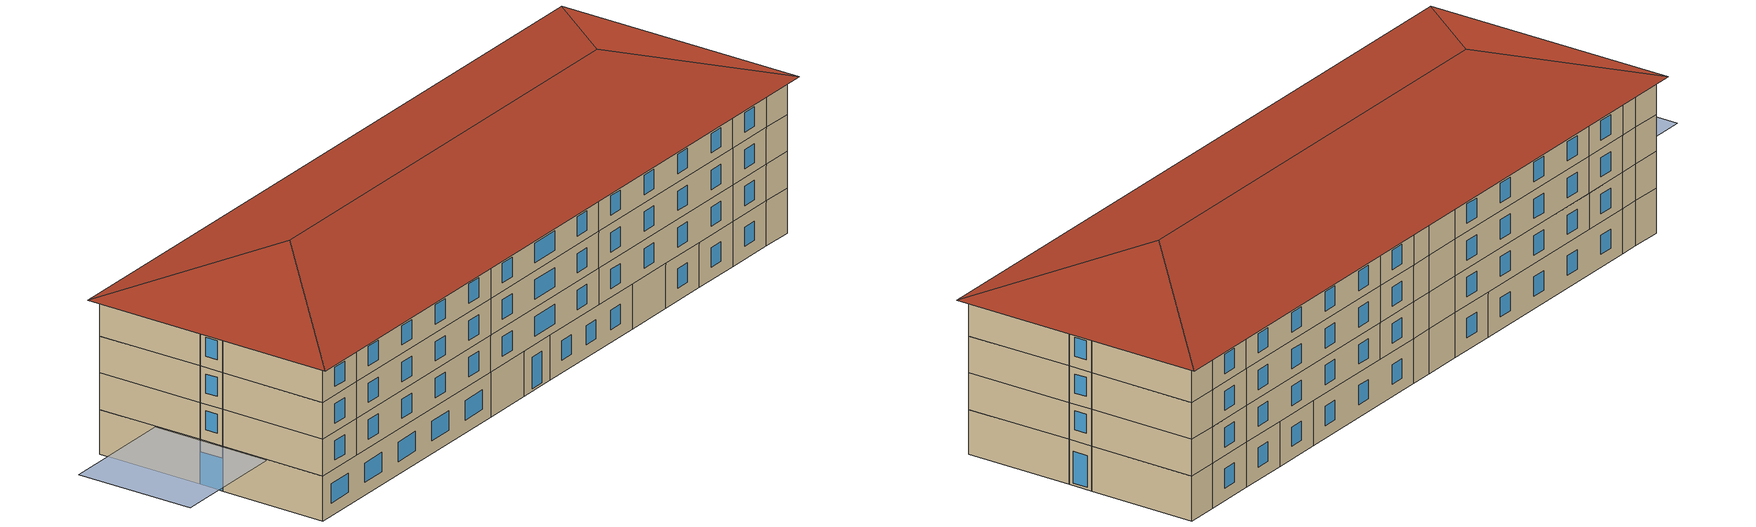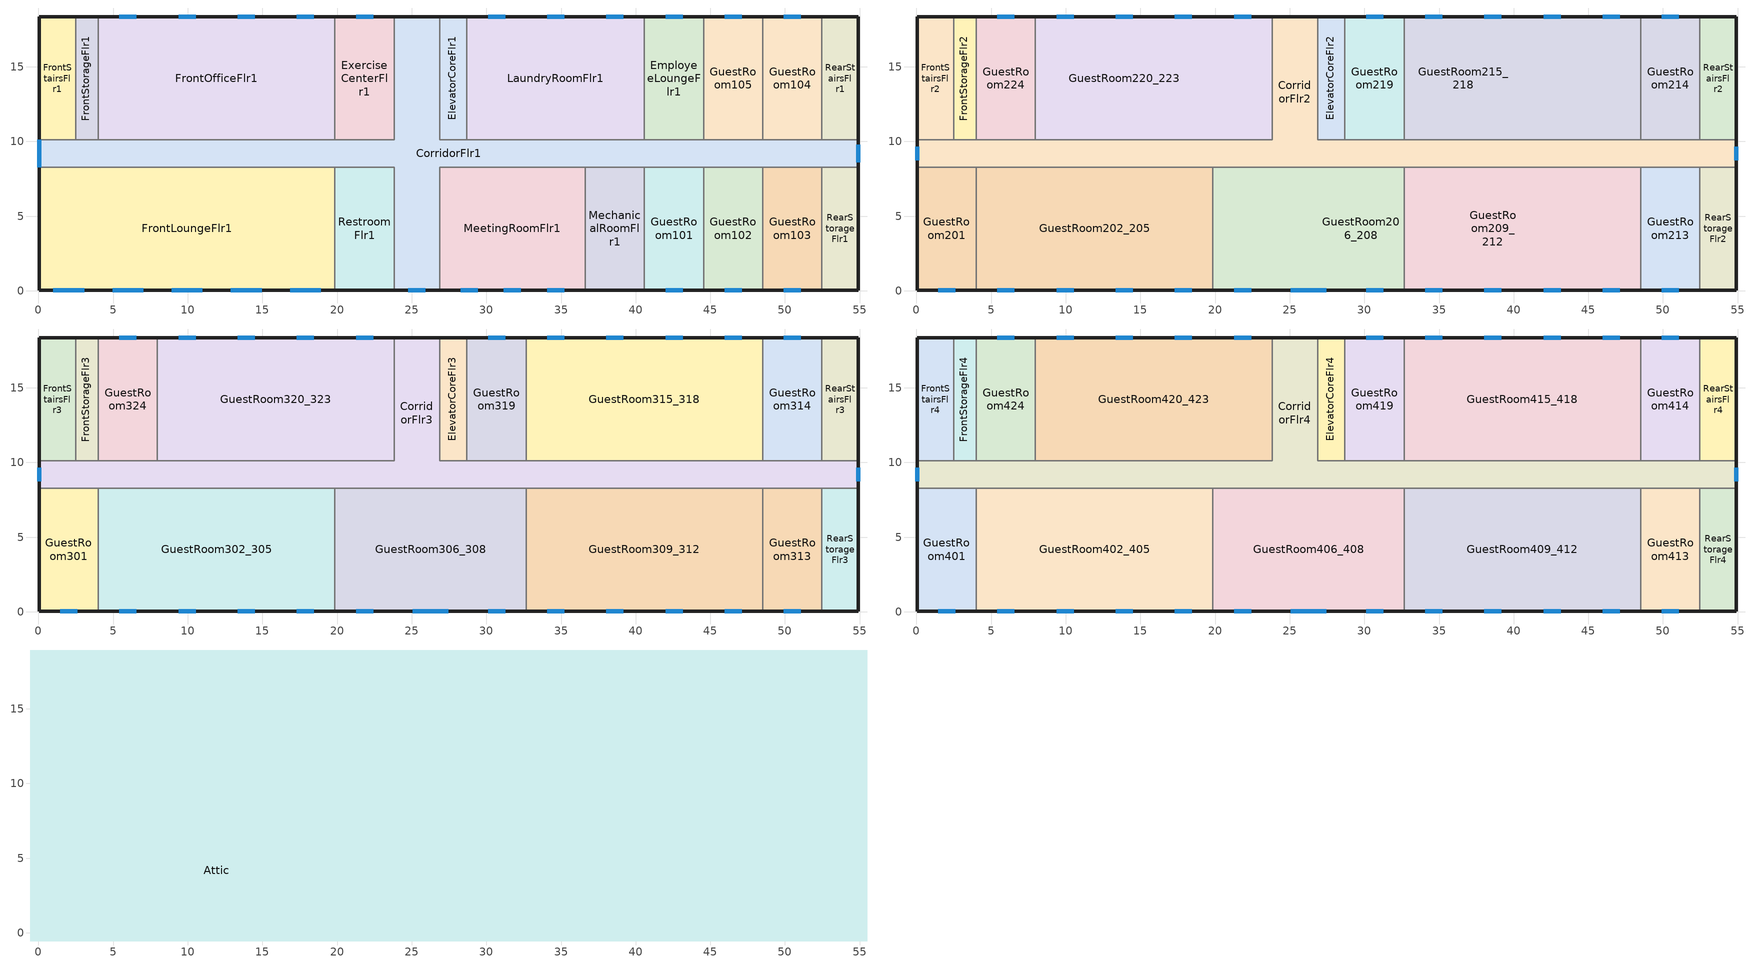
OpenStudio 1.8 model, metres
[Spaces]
FrontStorageFlr1
 floor ground: 4.01,18.34 4.01,10.11 2.49,10.11 2.49,18.34 z0
 wall outside: 4.01,18.34 2.49,18.34 z0:3.35
 wall to FrontStairsFlr1: 2.49,18.34 2.49,10.11 z0:3.35
 wall to CorridorFlr1: 2.49,10.11 4.01,10.11 z0:3.35
 wall to FrontOfficeFlr1: 4.01,10.11 4.01,18.34 z0:3.35
GuestRoom104
 floor ground: 52.47,18.34 52.47,10.11 48.51,10.11 48.51,18.34 z0
 wall outside: 52.47,18.34 48.51,18.34 z0:3.35
 wall to RearStairsFlr1: 52.47,10.11 52.47,18.34 z0:3.35
 wall to GuestRoom105: 48.51,18.34 48.51,10.11 z0:3.35
 wall to CorridorFlr1: 48.51,10.11 52.47,10.11 z0:3.35
 window: 51.06,18.34 49.92,18.34 z0.95:2.4
GuestRoom102
 floor ground: 48.51,8.28 48.51,0.05 44.55,0.05 44.55,8.28 z0
 wall outside: 44.55,0.05 48.51,0.05 z0:3.35
 wall to GuestRoom103: 48.51,0.05 48.51,8.28 z0:3.35
 wall to CorridorFlr1: 48.51,8.28 44.55,8.28 z0:3.35
 wall to GuestRoom101: 44.55,8.28 44.55,0.05 z0:3.35
 window: 45.96,0.05 47.1,0.05 z0.95:2.4
CorridorFlr1
 floor ground: 26.87,18.34 26.87,10.11 54.91,10.11 54.91,8.28 26.87,8.28 26.87,0.05 23.82,0.05 23.82,8.28 0.05,8.28 0.05,10.11 23.82,10.11 23.82,18.34 z0
 wall outside: 23.82,0.05 26.87,0.05 / 0.05,10.11 0.05,8.28 / 54.91,8.28 54.91,10.11 / 26.87,18.34 23.82,18.34 z0:3.35
 wall to ElevatorCoreFlr1: 28.7,10.11 26.87,10.11 26.87,18.34 z0:3.35
 wall to MeetingRoomFlr1: 26.87,0.05 26.87,8.28 36.62,8.28 z0:3.35
 wall to ExerciseCenterFlr1: 23.82,18.34 23.82,10.11 19.86,10.11 z0:3.35
 wall to GuestRoom105: 48.51,10.11 44.55,10.11 z0:3.35
 wall to RearStairsFlr1: 54.91,10.11 52.47,10.11 z0:3.35
 wall to GuestRoom103: 48.51,8.28 52.47,8.28 z0:3.35
 wall to RearStorageFlr1: 52.47,8.28 54.91,8.28 z0:3.35
 wall to EmployeeLoungeFlr1: 44.55,10.11 40.59,10.11 z0:3.35
 wall to FrontLoungeFlr1: 0.05,8.28 19.86,8.28 z0:3.35
 wall to RestroomFlr1: 19.86,8.28 23.82,8.28 23.82,0.05 z0:3.35
 wall to FrontStairsFlr1: 2.49,10.11 0.05,10.11 z0:3.35
 wall to LaundryRoomFlr1: 40.59,10.11 28.7,10.11 z0:3.35
 wall to GuestRoom101: 40.59,8.28 44.55,8.28 z0:3.35
 wall to FrontOfficeFlr1: 19.86,10.11 4.01,10.11 z0:3.35
 wall to MechanicalRoomFlr1: 36.62,8.28 40.59,8.28 z0:3.35
 window: 24.78,0.05 25.92,0.05 / 54.91,8.62 54.91,9.76 z0.19:2.55; 0.05,10.11 0.05,8.28 z0:2.44
MeetingRoomFlr1
 floor ground: 36.62,8.28 36.62,0.05 26.87,0.05 26.87,8.28 z0
 wall outside: 26.87,0.05 36.62,0.05 z0:3.35
 wall to MechanicalRoomFlr1: 36.62,0.05 36.62,8.28 z0:3.35
 window: 31.18,0.05 32.32,0.05 / 34.07,0.05 35.21,0.05 / 28.28,0.05 29.42,0.05 z0.95:2.4
FrontOfficeFlr1
 floor ground: 19.86,18.34 19.86,10.11 4.01,10.11 4.01,18.34 z0
 wall outside: 19.86,18.34 4.01,18.34 z0:3.35
 wall to ExerciseCenterFlr1: 19.86,10.11 19.86,18.34 z0:3.35
 window: 10.52,18.34 9.38,18.34 / 18.45,18.34 17.31,18.34 / 14.49,18.34 13.35,18.34 / 6.56,18.34 5.42,18.34 z0.95:2.4
FrontLoungeFlr1
 floor ground: 19.86,8.28 19.86,0.05 0.05,0.05 0.05,8.28 z0
 wall outside: 0.05,8.28 0.05,0.05 19.86,0.05 z0:3.35
 wall to RestroomFlr1: 19.86,0.05 19.86,8.28 z0:3.35
 window: 12.89,0.05 14.94,0.05 / 16.85,0.05 18.91,0.05 / 1,0.05 3.06,0.05 / 8.93,0.05 10.98,0.05 / 4.96,0.05 7.02,0.05 z0.95:2.4
GuestRoom101
 floor ground: 44.55,8.28 44.55,0.05 40.59,0.05 40.59,8.28 z0
 wall outside: 40.59,0.05 44.55,0.05 z0:3.35
 wall to MechanicalRoomFlr1: 40.59,8.28 40.59,0.05 z0:3.35
 window: 42,0.05 43.14,0.05 z0.95:2.4
RearStorageFlr1
 floor ground: 54.91,8.28 54.91,0.05 52.47,0.05 52.47,8.28 z0
 wall outside: 52.47,0.05 54.91,0.05 54.91,8.28 z0:3.35
 wall to GuestRoom103: 52.47,8.28 52.47,0.05 z0:3.35
GuestRoom103
 floor ground: 52.47,8.28 52.47,0.05 48.51,0.05 48.51,8.28 z0
 wall outside: 48.51,0.05 52.47,0.05 z0:3.35
 window: 49.92,0.05 51.06,0.05 z0.95:2.4
MechanicalRoomFlr1
 floor ground: 40.59,8.28 40.59,0.05 36.62,0.05 36.62,8.28 z0
 wall outside: 36.62,0.05 40.59,0.05 z0:3.35
GuestRoom105
 floor ground: 48.51,18.34 48.51,10.11 44.55,10.11 44.55,18.34 z0
 wall outside: 48.51,18.34 44.55,18.34 z0:3.35
 wall to EmployeeLoungeFlr1: 44.55,18.34 44.55,10.11 z0:3.35
 window: 47.1,18.34 45.96,18.34 z0.95:2.4
EmployeeLoungeFlr1
 floor ground: 44.55,18.34 44.55,10.11 40.59,10.11 40.59,18.34 z0
 wall outside: 44.55,18.34 40.59,18.34 z0:3.35
 wall to LaundryRoomFlr1: 40.59,18.34 40.59,10.11 z0:3.35
 window: 43.14,18.34 42,18.34 z0.95:2.4
ElevatorCoreFlr1
 floor ground: 28.7,18.34 28.7,10.11 26.87,10.11 26.87,18.34 z0
 wall outside: 28.7,18.34 26.87,18.34 z0:3.35
 wall to LaundryRoomFlr1: 28.7,10.11 28.7,18.34 z0:3.35
ExerciseCenterFlr1
 floor ground: 23.82,18.34 23.82,10.11 19.86,10.11 19.86,18.34 z0
 wall outside: 23.82,18.34 19.86,18.34 z0:3.35
 window: 22.41,18.34 21.27,18.34 z0.95:2.4
LaundryRoomFlr1
 floor ground: 40.59,18.34 40.59,10.11 28.7,10.11 28.7,18.34 z0
 wall outside: 40.59,18.34 28.7,18.34 z0:3.35
 window: 35.21,18.34 34.07,18.34 / 39.17,18.34 38.04,18.34 / 31.25,18.34 30.11,18.34 z0.95:2.4
FrontStairsFlr1
 floor ground: 2.49,18.34 2.49,10.11 0.05,10.11 0.05,18.34 z0
 wall outside: 2.49,18.34 0.05,18.34 0.05,10.11 z0:3.35
RestroomFlr1
 floor ground: 23.82,8.28 23.82,0.05 19.86,0.05 19.86,8.28 z0
 wall outside: 19.86,0.05 23.82,0.05 z0:3.35
RearStairsFlr1
 floor ground: 54.91,18.34 54.91,10.11 52.47,10.11 52.47,18.34 z0
 wall outside: 54.91,10.11 54.91,18.34 52.47,18.34 z0:3.35
GuestRoom201
 floor to FrontLoungeFlr1: 4.01,8.28 4.01,0.05 0.05,0.05 0.05,8.28 z3.35
 wall outside: 0.05,8.28 0.05,0.05 4.01,0.05 z3.35:6.1
 wall to GuestRoom202_205: 4.01,0.05 4.01,8.28 z3.35:6.1
 wall to CorridorFlr2: 4.01,8.28 0.05,8.28 z3.35:6.1
 window: 1.46,0.05 2.6,0.05 z4:5.45
GuestRoom214
 floor to GuestRoom104: 52.47,18.34 52.47,10.11 48.51,10.11 48.51,18.34 z3.35
 wall outside: 52.47,18.34 48.51,18.34 z3.35:6.1
 wall to CorridorFlr2: 48.51,10.11 52.47,10.11 z3.35:6.1
 wall to RearStairsFlr2: 52.47,10.11 52.47,18.34 z3.35:6.1
 wall to GuestRoom215_218: 48.51,18.34 48.51,10.11 z3.35:6.1
 window: 51.06,18.34 49.92,18.34 z4:5.45
CorridorFlr2
 floor to CorridorFlr1: 26.87,18.34 26.87,10.11 54.91,10.11 54.91,8.28 0.05,8.28 0.05,10.11 23.82,10.11 23.82,18.34 z3.35
 wall outside: 54.91,8.28 54.91,10.11 / 0.05,10.11 0.05,8.28 / 26.87,18.34 23.82,18.34 z3.35:6.1
 wall to ElevatorCoreFlr2: 28.7,10.11 26.87,10.11 26.87,18.34 z3.35:6.1
 wall to GuestRoom224: 7.97,10.11 4.01,10.11 z3.35:6.1
 wall to GuestRoom206_208: 19.86,8.28 32.66,8.28 z3.35:6.1
 wall to GuestRoom220_223: 23.82,18.34 23.82,10.11 7.97,10.11 z3.35:6.1
 wall to RearStorageFlr2: 52.47,8.28 54.91,8.28 z3.35:6.1
 wall to GuestRoom219: 32.66,10.11 28.7,10.11 z3.35:6.1
 wall to FrontStairsFlr2: 2.49,10.11 0.05,10.11 z3.35:6.1
 wall to GuestRoom202_205: 4.01,8.28 19.86,8.28 z3.35:6.1
 wall to FrontStorageFlr2: 4.01,10.11 2.49,10.11 z3.35:6.1
 wall to GuestRoom209_212: 32.66,8.28 48.51,8.28 z3.35:6.1
 wall to GuestRoom213: 48.51,8.28 52.47,8.28 z3.35:6.1
 wall to GuestRoom215_218: 48.51,10.11 32.66,10.11 z3.35:6.1
 wall to RearStairsFlr2: 54.91,10.11 52.47,10.11 z3.35:6.1
 window: 54.91,8.73 54.91,9.66 / 0.05,9.66 0.05,8.73 z4.19:5.61
GuestRoom206_208
 floor to CorridorFlr1: 26.87,8.28 26.87,0.05 23.82,0.05 23.82,8.28 z3.35
 floor to RestroomFlr1: 23.82,8.28 23.82,0.05 19.86,0.05 19.86,8.28 z3.35
 floor to MeetingRoomFlr1: 32.66,8.28 32.66,0.05 26.87,0.05 26.87,8.28 z3.35
 wall outside: 19.86,0.05 32.66,0.05 z3.35:6.1
 wall to GuestRoom202_205: 19.86,8.28 19.86,0.05 z3.35:6.1
 wall to GuestRoom209_212: 32.66,0.05 32.66,8.28 z3.35:6.1
 window: 25.08,0.05 27.44,0.05 / 30.11,0.05 31.25,0.05 / 21.27,0.05 22.41,0.05 z4:5.45
ElevatorCoreFlr2
 floor to ElevatorCoreFlr1: 28.7,18.34 28.7,10.11 26.87,10.11 26.87,18.34 z3.35
 wall outside: 28.7,18.34 26.87,18.34 z3.35:6.1
 wall to GuestRoom219: 28.7,10.11 28.7,18.34 z3.35:6.1
GuestRoom209_212
 floor to MechanicalRoomFlr1: 40.59,8.28 40.59,0.05 36.62,0.05 36.62,8.28 z3.35
 floor to GuestRoom102: 48.51,8.28 48.51,0.05 44.55,0.05 44.55,8.28 z3.35
 floor to GuestRoom101: 44.55,8.28 44.55,0.05 40.59,0.05 40.59,8.28 z3.35
 floor to MeetingRoomFlr1: 36.62,8.28 36.62,0.05 32.66,0.05 32.66,8.28 z3.35
 wall outside: 32.66,0.05 48.51,0.05 z3.35:6.1
 wall to GuestRoom213: 48.51,0.05 48.51,8.28 z3.35:6.1
 window: 34.07,0.05 35.21,0.05 / 38.04,0.05 39.17,0.05 / 45.96,0.05 47.1,0.05 / 42,0.05 43.14,0.05 z4:5.45
GuestRoom220_223
 floor to ExerciseCenterFlr1: 23.82,18.34 23.82,10.11 19.86,10.11 19.86,18.34 z3.35
 floor to FrontOfficeFlr1: 19.86,18.34 19.86,10.11 7.97,10.11 7.97,18.34 z3.35
 wall outside: 23.82,18.34 7.97,18.34 z3.35:6.1
 wall to GuestRoom224: 7.97,18.34 7.97,10.11 z3.35:6.1
 window: 10.52,18.34 9.38,18.34 / 22.41,18.34 21.27,18.34 / 18.45,18.34 17.31,18.34 / 14.49,18.34 13.35,18.34 z4:5.45
FrontStorageFlr2
 floor to FrontStorageFlr1: 4.01,18.34 4.01,10.11 2.49,10.11 2.49,18.34 z3.35
 wall outside: 4.01,18.34 2.49,18.34 z3.35:6.1
 wall to GuestRoom224: 4.01,10.11 4.01,18.34 z3.35:6.1
 wall to FrontStairsFlr2: 2.49,18.34 2.49,10.11 z3.35:6.1
GuestRoom219
 floor to LaundryRoomFlr1: 32.66,18.34 32.66,10.11 28.7,10.11 28.7,18.34 z3.35
 wall outside: 32.66,18.34 28.7,18.34 z3.35:6.1
 wall to GuestRoom215_218: 32.66,10.11 32.66,18.34 z3.35:6.1
 window: 31.25,18.34 30.11,18.34 z4:5.45
RearStorageFlr2
 floor to RearStorageFlr1: 54.91,8.28 54.91,0.05 52.47,0.05 52.47,8.28 z3.35
 wall outside: 52.47,0.05 54.91,0.05 54.91,8.28 z3.35:6.1
 wall to GuestRoom213: 52.47,8.28 52.47,0.05 z3.35:6.1
GuestRoom202_205
 floor to FrontLoungeFlr1: 19.86,8.28 19.86,0.05 4.01,0.05 4.01,8.28 z3.35
 wall outside: 4.01,0.05 19.86,0.05 z3.35:6.1
 window: 13.35,0.05 14.49,0.05 / 9.38,0.05 10.52,0.05 / 17.31,0.05 18.45,0.05 / 5.42,0.05 6.56,0.05 z4:5.45
GuestRoom215_218
 floor to GuestRoom105: 48.51,18.34 48.51,10.11 44.55,10.11 44.55,18.34 z3.35
 floor to LaundryRoomFlr1: 40.59,18.34 40.59,10.11 32.66,10.11 32.66,18.34 z3.35
 floor to EmployeeLoungeFlr1: 44.55,18.34 44.55,10.11 40.59,10.11 40.59,18.34 z3.35
 wall outside: 48.51,18.34 32.66,18.34 z3.35:6.1
 window: 43.14,18.34 42,18.34 / 39.17,18.34 38.04,18.34 / 47.1,18.34 45.96,18.34 / 35.21,18.34 34.07,18.34 z4:5.45
FrontStairsFlr2
 floor to FrontStairsFlr1: 2.49,18.34 2.49,10.11 0.05,10.11 0.05,18.34 z3.35
 wall outside: 2.49,18.34 0.05,18.34 0.05,10.11 z3.35:6.1
RearStairsFlr2
 floor to RearStairsFlr1: 54.91,18.34 54.91,10.11 52.47,10.11 52.47,18.34 z3.35
 wall outside: 54.91,10.11 54.91,18.34 52.47,18.34 z3.35:6.1
GuestRoom213
 floor to GuestRoom103: 52.47,8.28 52.47,0.05 48.51,0.05 48.51,8.28 z3.35
 wall outside: 48.51,0.05 52.47,0.05 z3.35:6.1
 window: 49.92,0.05 51.06,0.05 z4:5.45
GuestRoom224
 floor to FrontOfficeFlr1: 7.97,18.34 7.97,10.11 4.01,10.11 4.01,18.34 z3.35
 wall outside: 7.97,18.34 4.01,18.34 z3.35:6.1
 window: 6.56,18.34 5.42,18.34 z4:5.45
CorridorFlr3
 floor to CorridorFlr2: 26.87,18.34 26.87,10.11 54.91,10.11 54.91,8.28 0.05,8.28 0.05,10.11 23.82,10.11 23.82,18.34 z6.1
 wall outside: 54.91,8.28 54.91,10.11 / 0.05,10.11 0.05,8.28 / 26.87,18.34 23.82,18.34 z6.1:8.84
 wall to FrontStorageFlr3: 4.01,10.11 2.49,10.11 z6.1:8.84
 wall to GuestRoom315_318: 48.51,10.11 32.66,10.11 z6.1:8.84
 wall to FrontStairsFlr3: 2.49,10.11 0.05,10.11 z6.1:8.84
 wall to ElevatorCoreFlr3: 28.7,10.11 26.87,10.11 26.87,18.34 z6.1:8.84
 wall to RearStorageFlr3: 52.47,8.28 54.91,8.28 z6.1:8.84
 wall to GuestRoom319: 32.66,10.11 28.7,10.11 z6.1:8.84
 wall to RearStairsFlr3: 54.91,10.11 52.47,10.11 z6.1:8.84
 wall to GuestRoom306_308: 19.86,8.28 32.66,8.28 z6.1:8.84
 wall to GuestRoom302_305: 4.01,8.28 19.86,8.28 z6.1:8.84
 wall to GuestRoom309_312: 32.66,8.28 48.51,8.28 z6.1:8.84
 wall to GuestRoom320_323: 23.82,18.34 23.82,10.11 7.97,10.11 z6.1:8.84
 wall to GuestRoom301: 0.05,8.28 4.01,8.28 z6.1:8.84
 wall to GuestRoom313: 48.51,8.28 52.47,8.28 z6.1:8.84
 wall to GuestRoom324: 7.97,10.11 4.01,10.11 z6.1:8.84
 wall to GuestRoom314: 52.47,10.11 48.51,10.11 z6.1:8.84
 window: 0.05,9.66 0.05,8.73 / 54.91,8.73 54.91,9.66 z6.94:8.36
GuestRoom301
 floor to GuestRoom201: 4.01,8.28 4.01,0.05 0.05,0.05 0.05,8.28 z6.1
 wall outside: 0.05,8.28 0.05,0.05 4.01,0.05 z6.1:8.84
 wall to GuestRoom302_305: 4.01,0.05 4.01,8.28 z6.1:8.84
 window: 1.46,0.05 2.6,0.05 z6.75:8.19
GuestRoom302_305
 floor to GuestRoom202_205: 19.86,8.28 19.86,0.05 4.01,0.05 4.01,8.28 z6.1
 wall outside: 4.01,0.05 19.86,0.05 z6.1:8.84
 wall to GuestRoom306_308: 19.86,0.05 19.86,8.28 z6.1:8.84
 window: 9.38,0.05 10.52,0.05 / 5.42,0.05 6.56,0.05 / 17.31,0.05 18.45,0.05 / 13.35,0.05 14.49,0.05 z6.75:8.19
FrontStorageFlr3
 floor to FrontStorageFlr2: 4.01,18.34 4.01,10.11 2.49,10.11 2.49,18.34 z6.1
 wall outside: 4.01,18.34 2.49,18.34 z6.1:8.84
 wall to FrontStairsFlr3: 2.49,18.34 2.49,10.11 z6.1:8.84
 wall to GuestRoom324: 4.01,10.11 4.01,18.34 z6.1:8.84
GuestRoom309_312
 floor to GuestRoom209_212: 48.51,8.28 48.51,0.05 32.66,0.05 32.66,8.28 z6.1
 wall outside: 32.66,0.05 48.51,0.05 z6.1:8.84
 wall to GuestRoom306_308: 32.66,8.28 32.66,0.05 z6.1:8.84
 wall to GuestRoom313: 48.51,0.05 48.51,8.28 z6.1:8.84
 window: 38.04,0.05 39.17,0.05 / 45.96,0.05 47.1,0.05 / 34.07,0.05 35.21,0.05 / 42,0.05 43.14,0.05 z6.75:8.19
GuestRoom306_308
 floor to GuestRoom206_208: 32.66,8.28 32.66,0.05 19.86,0.05 19.86,8.28 z6.1
 wall outside: 19.86,0.05 32.66,0.05 z6.1:8.84
 window: 25.08,0.05 27.44,0.05 / 30.11,0.05 31.25,0.05 / 21.27,0.05 22.41,0.05 z6.75:8.19
ElevatorCoreFlr3
 floor to ElevatorCoreFlr2: 28.7,18.34 28.7,10.11 26.87,10.11 26.87,18.34 z6.1
 wall outside: 28.7,18.34 26.87,18.34 z6.1:8.84
 wall to GuestRoom319: 28.7,10.11 28.7,18.34 z6.1:8.84
FrontStairsFlr3
 floor to FrontStairsFlr2: 2.49,18.34 2.49,10.11 0.05,10.11 0.05,18.34 z6.1
 wall outside: 2.49,18.34 0.05,18.34 0.05,10.11 z6.1:8.84
GuestRoom314
 floor to GuestRoom214: 52.47,18.34 52.47,10.11 48.51,10.11 48.51,18.34 z6.1
 wall outside: 52.47,18.34 48.51,18.34 z6.1:8.84
 wall to GuestRoom315_318: 48.51,18.34 48.51,10.11 z6.1:8.84
 wall to RearStairsFlr3: 52.47,10.11 52.47,18.34 z6.1:8.84
 window: 51.06,18.34 49.92,18.34 z6.75:8.19
GuestRoom324
 floor to GuestRoom224: 7.97,18.34 7.97,10.11 4.01,10.11 4.01,18.34 z6.1
 wall outside: 7.97,18.34 4.01,18.34 z6.1:8.84
 wall to GuestRoom320_323: 7.97,10.11 7.97,18.34 z6.1:8.84
 window: 6.56,18.34 5.42,18.34 z6.75:8.19
GuestRoom320_323
 floor to GuestRoom220_223: 23.82,18.34 23.82,10.11 7.97,10.11 7.97,18.34 z6.1
 wall outside: 23.82,18.34 7.97,18.34 z6.1:8.84
 window: 22.41,18.34 21.27,18.34 / 10.52,18.34 9.38,18.34 / 14.49,18.34 13.35,18.34 / 18.45,18.34 17.31,18.34 z6.75:8.19
GuestRoom315_318
 floor to GuestRoom215_218: 48.51,18.34 48.51,10.11 32.66,10.11 32.66,18.34 z6.1
 wall outside: 48.51,18.34 32.66,18.34 z6.1:8.84
 wall to GuestRoom319: 32.66,18.34 32.66,10.11 z6.1:8.84
 window: 43.14,18.34 42,18.34 / 35.21,18.34 34.07,18.34 / 39.17,18.34 38.04,18.34 / 47.1,18.34 45.96,18.34 z6.75:8.19
RearStorageFlr3
 floor to RearStorageFlr2: 54.91,8.28 54.91,0.05 52.47,0.05 52.47,8.28 z6.1
 wall outside: 52.47,0.05 54.91,0.05 54.91,8.28 z6.1:8.84
 wall to GuestRoom313: 52.47,8.28 52.47,0.05 z6.1:8.84
RearStairsFlr3
 floor to RearStairsFlr2: 54.91,18.34 54.91,10.11 52.47,10.11 52.47,18.34 z6.1
 wall outside: 54.91,10.11 54.91,18.34 52.47,18.34 z6.1:8.84
GuestRoom313
 floor to GuestRoom213: 52.47,8.28 52.47,0.05 48.51,0.05 48.51,8.28 z6.1
 wall outside: 48.51,0.05 52.47,0.05 z6.1:8.84
 window: 49.92,0.05 51.06,0.05 z6.75:8.19
GuestRoom319
 floor to GuestRoom219: 32.66,18.34 32.66,10.11 28.7,10.11 28.7,18.34 z6.1
 wall outside: 32.66,18.34 28.7,18.34 z6.1:8.84
 window: 31.25,18.34 30.11,18.34 z6.75:8.19
GuestRoom413
 floor to GuestRoom313: 52.47,8.28 52.47,0.05 48.51,0.05 48.51,8.28 z8.84
 wall outside: 48.51,0.05 52.47,0.05 z8.84:11.58
 wall to GuestRoom409_412: 48.51,8.28 48.51,0.05 z8.84:11.58
 wall to CorridorFlr4: 52.47,8.28 48.51,8.28 z8.84:11.58
 wall to RearStorageFlr4: 52.47,0.05 52.47,8.28 z8.84:11.58
 window: 49.92,0.05 51.06,0.05 z9.49:10.93
GuestRoom424
 floor to GuestRoom324: 7.97,18.34 7.97,10.11 4.01,10.11 4.01,18.34 z8.84
 wall outside: 7.97,18.34 4.01,18.34 z8.84:11.58
 wall to GuestRoom420_423: 7.97,10.11 7.97,18.34 z8.84:11.58
 wall to CorridorFlr4: 4.01,10.11 7.97,10.11 z8.84:11.58
 wall to FrontStorageFlr4: 4.01,18.34 4.01,10.11 z8.84:11.58
 window: 6.56,18.34 5.42,18.34 z9.49:10.93
GuestRoom401
 floor to GuestRoom301: 4.01,8.28 4.01,0.05 0.05,0.05 0.05,8.28 z8.84
 wall outside: 0.05,8.28 0.05,0.05 4.01,0.05 z8.84:11.58
 wall to CorridorFlr4: 4.01,8.28 0.05,8.28 z8.84:11.58
 wall to GuestRoom402_405: 4.01,0.05 4.01,8.28 z8.84:11.58
 window: 1.46,0.05 2.6,0.05 z9.49:10.93
GuestRoom415_418
 floor to GuestRoom315_318: 48.51,18.34 48.51,10.11 32.66,10.11 32.66,18.34 z8.84
 wall outside: 48.51,18.34 32.66,18.34 z8.84:11.58
 wall to GuestRoom414: 48.51,10.11 48.51,18.34 z8.84:11.58
 wall to CorridorFlr4: 32.66,10.11 48.51,10.11 z8.84:11.58
 wall to GuestRoom419: 32.66,18.34 32.66,10.11 z8.84:11.58
 window: 35.21,18.34 34.07,18.34 / 39.17,18.34 38.04,18.34 / 47.1,18.34 45.96,18.34 / 43.14,18.34 42,18.34 z9.49:10.93
GuestRoom414
 floor to GuestRoom314: 52.47,18.34 52.47,10.11 48.51,10.11 48.51,18.34 z8.84
 wall outside: 52.47,18.34 48.51,18.34 z8.84:11.58
 wall to CorridorFlr4: 48.51,10.11 52.47,10.11 z8.84:11.58
 wall to RearStairsFlr4: 52.47,10.11 52.47,18.34 z8.84:11.58
 window: 51.06,18.34 49.92,18.34 z9.49:10.93
RearStairsFlr4
 floor to RearStairsFlr3: 54.91,18.34 54.91,10.11 52.47,10.11 52.47,18.34 z8.84
 wall outside: 54.91,10.11 54.91,18.34 52.47,18.34 z8.84:11.58
 wall to CorridorFlr4: 52.47,10.11 54.91,10.11 z8.84:11.58
FrontStorageFlr4
 floor to FrontStorageFlr3: 4.01,18.34 4.01,10.11 2.49,10.11 2.49,18.34 z8.84
 wall outside: 4.01,18.34 2.49,18.34 z8.84:11.58
 wall to FrontStairsFlr4: 2.49,18.34 2.49,10.11 z8.84:11.58
 wall to CorridorFlr4: 2.49,10.11 4.01,10.11 z8.84:11.58
CorridorFlr4
 floor to CorridorFlr3: 26.87,18.34 26.87,10.11 54.91,10.11 54.91,8.28 0.05,8.28 0.05,10.11 23.82,10.11 23.82,18.34 z8.84
 wall outside: 26.87,18.34 23.82,18.34 / 54.91,8.28 54.91,10.11 / 0.05,10.11 0.05,8.28 z8.84:11.58
 wall to ElevatorCoreFlr4: 28.7,10.11 26.87,10.11 26.87,18.34 z8.84:11.58
 wall to GuestRoom420_423: 23.82,18.34 23.82,10.11 7.97,10.11 z8.84:11.58
 wall to GuestRoom419: 32.66,10.11 28.7,10.11 z8.84:11.58
 wall to GuestRoom406_408: 19.86,8.28 32.66,8.28 z8.84:11.58
 wall to GuestRoom409_412: 32.66,8.28 48.51,8.28 z8.84:11.58
 wall to RearStorageFlr4: 52.47,8.28 54.91,8.28 z8.84:11.58
 wall to GuestRoom402_405: 4.01,8.28 19.86,8.28 z8.84:11.58
 wall to FrontStairsFlr4: 2.49,10.11 0.05,10.11 z8.84:11.58
 window: 0.05,9.66 0.05,8.73 / 54.91,8.73 54.91,9.66 z9.68:11.1
GuestRoom420_423
 floor to GuestRoom320_323: 23.82,18.34 23.82,10.11 7.97,10.11 7.97,18.34 z8.84
 wall outside: 23.82,18.34 7.97,18.34 z8.84:11.58
 window: 10.52,18.34 9.38,18.34 / 14.49,18.34 13.35,18.34 / 22.41,18.34 21.27,18.34 / 18.45,18.34 17.31,18.34 z9.49:10.93
GuestRoom409_412
 floor to GuestRoom309_312: 48.51,8.28 48.51,0.05 32.66,0.05 32.66,8.28 z8.84
 wall outside: 32.66,0.05 48.51,0.05 z8.84:11.58
 wall to GuestRoom406_408: 32.66,8.28 32.66,0.05 z8.84:11.58
 window: 42,0.05 43.14,0.05 / 38.04,0.05 39.17,0.05 / 45.96,0.05 47.1,0.05 / 34.07,0.05 35.21,0.05 z9.49:10.93
GuestRoom402_405
 floor to GuestRoom302_305: 19.86,8.28 19.86,0.05 4.01,0.05 4.01,8.28 z8.84
 wall outside: 4.01,0.05 19.86,0.05 z8.84:11.58
 wall to GuestRoom406_408: 19.86,0.05 19.86,8.28 z8.84:11.58
 window: 17.31,0.05 18.45,0.05 / 13.35,0.05 14.49,0.05 / 9.38,0.05 10.52,0.05 / 5.42,0.05 6.56,0.05 z9.49:10.93
RearStorageFlr4
 floor to RearStorageFlr3: 54.91,8.28 54.91,0.05 52.47,0.05 52.47,8.28 z8.84
 wall outside: 52.47,0.05 54.91,0.05 54.91,8.28 z8.84:11.58
 ceiling adiabatic: 54.91,0.05 54.91,8.28 52.47,8.28 52.47,0.05 z11.58
FrontStairsFlr4
 floor to FrontStairsFlr3: 2.49,18.34 2.49,10.11 0.05,10.11 0.05,18.34 z8.84
 wall outside: 2.49,18.34 0.05,18.34 0.05,10.11 z8.84:11.58
GuestRoom406_408
 floor to GuestRoom306_308: 32.66,8.28 32.66,0.05 19.86,0.05 19.86,8.28 z8.84
 wall outside: 19.86,0.05 32.66,0.05 z8.84:11.58
 window: 21.27,0.05 22.41,0.05 / 25.08,0.05 27.44,0.05 / 30.11,0.05 31.25,0.05 z9.49:10.93
GuestRoom419
 floor to GuestRoom319: 32.66,18.34 32.66,10.11 28.7,10.11 28.7,18.34 z8.84
 wall outside: 32.66,18.34 28.7,18.34 z8.84:11.58
 wall to ElevatorCoreFlr4: 28.7,18.34 28.7,10.11 z8.84:11.58
 window: 31.25,18.34 30.11,18.34 z9.49:10.93
ElevatorCoreFlr4
 floor to ElevatorCoreFlr3: 28.7,18.34 28.7,10.11 26.87,10.11 26.87,18.34 z8.84
 wall outside: 28.7,18.34 26.87,18.34 z8.84:11.58
Attic
 floor outside: 55.51,18.94 55.51,-0.55 54.91,0.05 54.91,18.34 z11.58; 55.51,18.94 54.91,18.34 0.05,18.34 -0.55,18.94 z11.58; -0.55,18.94 0.05,18.34 0.05,0.05 -0.55,-0.55 z11.58; 54.91,0.05 55.51,-0.55 -0.55,-0.55 0.05,0.05 z11.58
 floor to RearStairsFlr4: 54.91,18.34 54.91,10.11 52.47,10.11 52.47,18.34 z11.58
 floor to CorridorFlr4: 26.87,18.34 26.87,10.11 54.91,10.11 54.91,8.28 0.05,8.28 0.05,10.11 23.82,10.11 23.82,18.34 z11.58
 floor to GuestRoom409_412: 48.51,8.28 48.51,0.05 32.66,0.05 32.66,8.28 z11.58
 floor to ElevatorCoreFlr4: 28.7,18.34 28.7,10.11 26.87,10.11 26.87,18.34 z11.58
 floor to GuestRoom420_423: 23.82,18.34 23.82,10.11 7.97,10.11 7.97,18.34 z11.58
 floor to FrontStairsFlr4: 2.49,18.34 2.49,10.11 0.05,10.11 0.05,18.34 z11.58
 floor to GuestRoom414: 52.47,18.34 52.47,10.11 48.51,10.11 48.51,18.34 z11.58
 floor to GuestRoom419: 32.66,18.34 32.66,10.11 28.7,10.11 28.7,18.34 z11.58
 floor adiabatic: 54.91,8.28 54.91,0.05 52.47,0.05 52.47,8.28 z11.58
 floor to GuestRoom415_418: 48.51,18.34 48.51,10.11 32.66,10.11 32.66,18.34 z11.58
 floor to GuestRoom424: 7.97,18.34 7.97,10.11 4.01,10.11 4.01,18.34 z11.58
 floor to GuestRoom401: 4.01,8.28 4.01,0.05 0.05,0.05 0.05,8.28 z11.58
 floor to GuestRoom413: 52.47,8.28 52.47,0.05 48.51,0.05 48.51,8.28 z11.58
 floor to GuestRoom406_408: 32.66,8.28 32.66,0.05 19.86,0.05 19.86,8.28 z11.58
 floor to GuestRoom402_405: 19.86,8.28 19.86,0.05 4.01,0.05 4.01,8.28 z11.58
 floor to FrontStorageFlr4: 4.01,18.34 4.01,10.11 2.49,10.11 2.49,18.34 z11.58
 roof outside: 45.68,9.19,14.86 55.51,18.94,11.58 -0.55,18.94,11.58 9.28,9.19,14.86; 9.28,9.19,14.86 -0.55,-0.55,11.58 55.51,-0.55,11.58 45.68,9.19,14.86; 9.28,9.19,14.86 -0.55,18.94,11.58 -0.55,-0.55,11.58; 45.68,9.19,14.86 55.51,-0.55,11.58 55.51,18.94,11.58
shading: 0,4.57 0,13.72 -9.14,13.72 -9.14,4.57 z3.35
[Site]
USA CA-SAN FRANCISCO: Latitude {deg}=37.62; Longitude {deg}=-122.37; Time Zone {hr}=-8; Elevation {m}=5; Terrain=City
[Building]
Ref Bldg Small Hotel Post1980_v1.3_5.0: North Axis {deg}=0
[Space]
Name | Part of Total Floor Area
FrontStorageFlr1; CorridorFlr3; GuestRoom104; RestroomFlr1; GuestRoom102; CorridorFlr1; GuestRoom413; GuestRoom424; GuestRoom201; GuestRoom301; GuestRoom214; GuestRoom401; MeetingRoomFlr1; GuestRoom101; GuestRoom406_408; GuestRoom414; ExerciseCenterFlr1; GuestRoom309_312; GuestRoom415_418; CorridorFlr2; GuestRoom302_305; RearStairsFlr4; FrontOfficeFlr1; FrontLoungeFlr1; FrontStorageFlr4; FrontStorageFlr3; GuestRoom206_208; GuestRoom306_308; ElevatorCoreFlr2; GuestRoom219; CorridorFlr4; GuestRoom209_212; GuestRoom420_423; GuestRoom220_223; GuestRoom313; RearStorageFlr2; GuestRoom314; FrontStorageFlr2; GuestRoom409_412; GuestRoom402_405; GuestRoom320_323; RearStorageFlr3; RearStorageFlr4; RearStorageFlr1; GuestRoom224; GuestRoom103; ElevatorCoreFlr3; FrontStairsFlr3; MechanicalRoomFlr1; FrontStairsFlr1; GuestRoom202_205; GuestRoom324; GuestRoom215_218; GuestRoom105; EmployeeLoungeFlr1; ElevatorCoreFlr1; FrontStairsFlr4; GuestRoom315_318; FrontStairsFlr2; GuestRoom213; LaundryRoomFlr1; RearStairsFlr2; GuestRoom319; RearStairsFlr1; RearStairsFlr3; GuestRoom419; ElevatorCoreFlr4 | Yes
Attic | No
